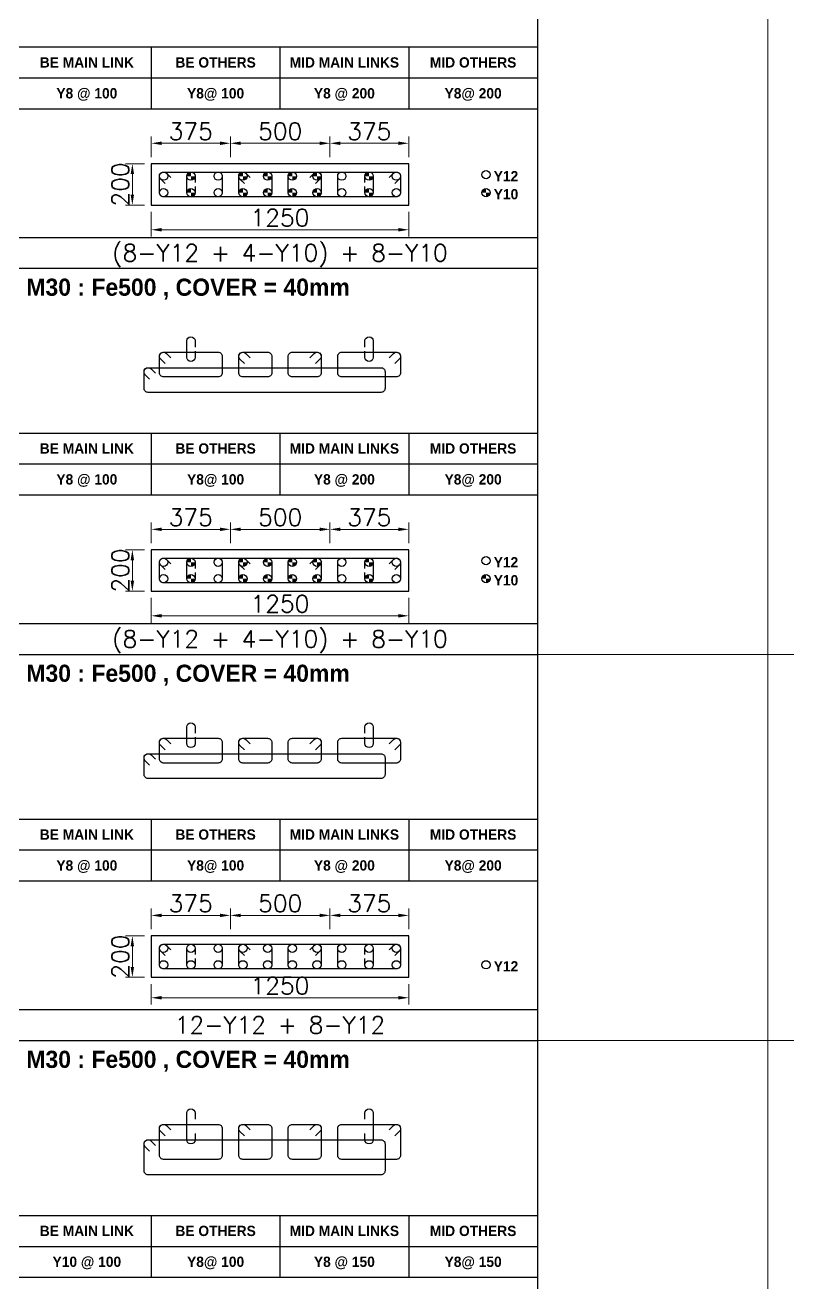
# Model space of a CAD drawing. Header units: millimetres. Extents: x -28707963 to -28231469, y 696001 to 896471.
# Drawn here: x -28252997 to -28241891, y 798014 to 816339 of the extents above; entities that cross this region are included whole.
import ezdxf
from ezdxf.enums import TextEntityAlignment as Align

# ---------------------------------------------------------------- set-up
doc = ezdxf.new("R2010")
doc.units = ezdxf.units.MM
doc.header["$MEASUREMENT"] = 0
doc.header["$PDMODE"] = 34
doc.header["$PDSIZE"] = -8
doc.layers.get('0').update_dxf_attribs({"lineweight": 5})
for name, color, linetype in [('09 COL TEXT-SCH', 2, 'Continuous'), ('14 REINF', 6, 'Continuous'), ('22 TABLE FRAME', 5, 'Continuous'), ('23 STIRRUPS', 5, 'Continuous'), ('TEXT', 4, 'Continuous')]:
    doc.layers.add(name, color=color, linetype=linetype)
doc.layers.add('19 COLUMN', color=1, linetype='Continuous', lineweight=25)
doc.styles.add('adani bold', font='')
doc.styles.add('ROMANS', font='simplex.shx')
doc.styles.get('adani bold').set_extended_font_data('Adani Bold', bold=True)
doc.dimstyles.new('D 50', dxfattribs={"dimscale": 100, "dimtxt": 3, "dimasz": 1.5, "dimexe": 1, "dimexo": 1, "dimgap": 0.5, "dimtad": 1, "dimdec": 0, "dimdsep": 46, "dimtxsty": 'ROMANS', "dimcen": 2.5, "dimclrd": 5, "dimclre": 5, "dimclrt": 4, "dimadec": 0, "dimazin": 0, "dimtfac": 1, "dimtdec": 0, "dimtmove": 0, "dimatfit": 3, "dimfxl": 1, "dimlwd": 0, "dimlwe": 0, "dimarcsym": 0})

# ---------------------------------------------------------------- blocks, each defined once
blk = doc.blocks.new('*D519')
at = {"color": 5, "lineweight": 0, "transparency": 16777216}
for p, q in [((-28251161, 802368), (-28251161, 802068)), ((-28247411, 802368), (-28247411, 802068)), ((-28251011, 802168), (-28247561, 802168))]:
    blk.add_line(p, q, dxfattribs=at)
at = {"color": 5, "transparency": 16777216}
for points in [[(-28251011, 802193), (-28251011, 802143), (-28251161, 802168)], [(-28247561, 802143), (-28247561, 802193), (-28247411, 802168)]]:
    blk.add_solid(points, dxfattribs=at)
at = {"layer": 'Defpoints', "color": 0, "transparency": 16777216}
for p in [(-28251161, 802468), (-28247411, 802468), (-28247411, 802168)]:
    blk.add_point(p, dxfattribs=at)
at = {"color": 4, "transparency": 16777216, "insert": (-28249286, 802343), "char_height": 250, "attachment_point": 5, "style": 'ROMANS'}
blk.add_mtext('1250', dxfattribs=at)
blk = doc.blocks.new('*D520')
at = {"color": 5, "lineweight": 0, "transparency": 16777216}
for p, q in [((-28251161, 807993), (-28251161, 807633)), ((-28247411, 807993), (-28247411, 807633)), ((-28251011, 807733), (-28247561, 807733))]:
    blk.add_line(p, q, dxfattribs=at)
at = {"color": 5, "transparency": 16777216}
for points in [[(-28251011, 807758), (-28251011, 807708), (-28251161, 807733)], [(-28247561, 807708), (-28247561, 807758), (-28247411, 807733)]]:
    blk.add_solid(points, dxfattribs=at)
at = {"layer": 'Defpoints', "color": 0, "transparency": 16777216}
for p in [(-28251161, 808093), (-28247411, 808093), (-28247411, 807733)]:
    blk.add_point(p, dxfattribs=at)
at = {"color": 4, "transparency": 16777216, "insert": (-28249286, 807908), "char_height": 250, "attachment_point": 5, "style": 'ROMANS'}
blk.add_mtext('1250', dxfattribs=at)
blk = doc.blocks.new('*D521')
at = {"color": 5, "lineweight": 0, "transparency": 16777216}
for p, q in [((-28251161, 813618), (-28251161, 813258)), ((-28247411, 813618), (-28247411, 813258)), ((-28251011, 813358), (-28247561, 813358))]:
    blk.add_line(p, q, dxfattribs=at)
at = {"color": 5, "transparency": 16777216}
for points in [[(-28251011, 813383), (-28251011, 813333), (-28251161, 813358)], [(-28247561, 813333), (-28247561, 813383), (-28247411, 813358)]]:
    blk.add_solid(points, dxfattribs=at)
at = {"layer": 'Defpoints', "color": 0, "transparency": 16777216}
for p in [(-28251161, 813718), (-28247411, 813718), (-28247411, 813358)]:
    blk.add_point(p, dxfattribs=at)
at = {"color": 4, "transparency": 16777216, "insert": (-28249286, 813533), "char_height": 250, "attachment_point": 5, "style": 'ROMANS'}
blk.add_mtext('1250', dxfattribs=at)
blk = doc.blocks.new('*D190')
at = {"color": 5, "lineweight": 0, "transparency": 16777216}
for p, q in [((-28251261, 803068), (-28251536, 803068)), ((-28251436, 802618), (-28251436, 802918)), ((-28251261, 802468), (-28251536, 802468))]:
    blk.add_line(p, q, dxfattribs=at)
at = {"color": 5, "transparency": 16777216}
for points in [[(-28251411, 802918), (-28251461, 802918), (-28251436, 803068)], [(-28251461, 802618), (-28251411, 802618), (-28251436, 802468)]]:
    blk.add_solid(points, dxfattribs=at)
at = {"layer": 'Defpoints', "color": 0, "transparency": 16777216}
for p in [(-28251436, 803068), (-28251161, 803068), (-28251161, 802468)]:
    blk.add_point(p, dxfattribs=at)
at = {"color": 4, "transparency": 16777216, "insert": (-28251611, 802768), "char_height": 250, "attachment_point": 5, "rotation": 90, "style": 'ROMANS'}
blk.add_mtext('200', dxfattribs=at)
blk = doc.blocks.new('*D191')
at = {"color": 5, "lineweight": 0, "transparency": 16777216}
for p, q in [((-28251161, 803168), (-28251161, 803468)), ((-28251011, 803368), (-28250158, 803368)), ((-28250008, 803168), (-28250008, 803468))]:
    blk.add_line(p, q, dxfattribs=at)
at = {"color": 5, "transparency": 16777216}
for points in [[(-28251011, 803393), (-28251011, 803343), (-28251161, 803368)], [(-28250158, 803343), (-28250158, 803393), (-28250008, 803368)]]:
    blk.add_solid(points, dxfattribs=at)
at = {"layer": 'Defpoints', "color": 0, "transparency": 16777216}
for p in [(-28250008, 803368), (-28251161, 803068), (-28250008, 803068)]:
    blk.add_point(p, dxfattribs=at)
at = {"color": 4, "transparency": 16777216, "insert": (-28250585, 803543), "char_height": 250, "attachment_point": 5, "style": 'ROMANS'}
blk.add_mtext('375', dxfattribs=at)
blk = doc.blocks.new('*D192')
at = {"color": 5, "lineweight": 0, "transparency": 16777216}
for p, q in [((-28250008, 803168), (-28250008, 803468)), ((-28249858, 803368), (-28248708, 803368)), ((-28248558, 803168), (-28248558, 803468))]:
    blk.add_line(p, q, dxfattribs=at)
at = {"color": 5, "transparency": 16777216}
for points in [[(-28249858, 803393), (-28249858, 803343), (-28250008, 803368)], [(-28248708, 803343), (-28248708, 803393), (-28248558, 803368)]]:
    blk.add_solid(points, dxfattribs=at)
at = {"layer": 'Defpoints', "color": 0, "transparency": 16777216}
for p in [(-28248558, 803368), (-28250008, 803068), (-28248558, 803068)]:
    blk.add_point(p, dxfattribs=at)
at = {"color": 4, "transparency": 16777216, "insert": (-28249283, 803543), "char_height": 250, "attachment_point": 5, "style": 'ROMANS'}
blk.add_mtext('500', dxfattribs=at)
blk = doc.blocks.new('*D193')
at = {"color": 5, "lineweight": 0, "transparency": 16777216}
for p, q in [((-28248558, 803168), (-28248558, 803468)), ((-28248408, 803368), (-28247561, 803368)), ((-28247411, 803168), (-28247411, 803468))]:
    blk.add_line(p, q, dxfattribs=at)
at = {"color": 5, "transparency": 16777216}
for points in [[(-28248408, 803393), (-28248408, 803343), (-28248558, 803368)], [(-28247561, 803343), (-28247561, 803393), (-28247411, 803368)]]:
    blk.add_solid(points, dxfattribs=at)
at = {"layer": 'Defpoints', "color": 0, "transparency": 16777216}
for p in [(-28247411, 803368), (-28248558, 803068), (-28247411, 803068)]:
    blk.add_point(p, dxfattribs=at)
at = {"color": 4, "transparency": 16777216, "insert": (-28247985, 803543), "char_height": 250, "attachment_point": 5, "style": 'ROMANS'}
blk.add_mtext('375', dxfattribs=at)
blk = doc.blocks.new('*D194')
at = {"color": 5, "lineweight": 0, "transparency": 16777216}
for p, q in [((-28251261, 808693), (-28251536, 808693)), ((-28251436, 808243), (-28251436, 808543)), ((-28251261, 808093), (-28251536, 808093))]:
    blk.add_line(p, q, dxfattribs=at)
at = {"color": 5, "transparency": 16777216}
for points in [[(-28251411, 808543), (-28251461, 808543), (-28251436, 808693)], [(-28251461, 808243), (-28251411, 808243), (-28251436, 808093)]]:
    blk.add_solid(points, dxfattribs=at)
at = {"layer": 'Defpoints', "color": 0, "transparency": 16777216}
for p in [(-28251436, 808693), (-28251161, 808693), (-28251161, 808093)]:
    blk.add_point(p, dxfattribs=at)
at = {"color": 4, "transparency": 16777216, "insert": (-28251611, 808393), "char_height": 250, "attachment_point": 5, "rotation": 90, "style": 'ROMANS'}
blk.add_mtext('200', dxfattribs=at)
blk = doc.blocks.new('*D195')
at = {"color": 5, "lineweight": 0, "transparency": 16777216}
for p, q in [((-28251161, 808793), (-28251161, 809093)), ((-28250008, 808793), (-28250008, 809093)), ((-28251011, 808993), (-28250158, 808993))]:
    blk.add_line(p, q, dxfattribs=at)
at = {"color": 5, "transparency": 16777216}
for points in [[(-28251011, 809018), (-28251011, 808968), (-28251161, 808993)], [(-28250158, 808968), (-28250158, 809018), (-28250008, 808993)]]:
    blk.add_solid(points, dxfattribs=at)
at = {"layer": 'Defpoints', "color": 0, "transparency": 16777216}
for p in [(-28250008, 808993), (-28251161, 808693), (-28250008, 808693)]:
    blk.add_point(p, dxfattribs=at)
at = {"color": 4, "transparency": 16777216, "insert": (-28250585, 809168), "char_height": 250, "attachment_point": 5, "style": 'ROMANS'}
blk.add_mtext('375', dxfattribs=at)
blk = doc.blocks.new('*D196')
at = {"color": 5, "lineweight": 0, "transparency": 16777216}
for p, q in [((-28250008, 808793), (-28250008, 809093)), ((-28248558, 808793), (-28248558, 809093)), ((-28249858, 808993), (-28248708, 808993))]:
    blk.add_line(p, q, dxfattribs=at)
at = {"color": 5, "transparency": 16777216}
for points in [[(-28249858, 809018), (-28249858, 808968), (-28250008, 808993)], [(-28248708, 808968), (-28248708, 809018), (-28248558, 808993)]]:
    blk.add_solid(points, dxfattribs=at)
at = {"layer": 'Defpoints', "color": 0, "transparency": 16777216}
for p in [(-28248558, 808993), (-28250008, 808693), (-28248558, 808693)]:
    blk.add_point(p, dxfattribs=at)
at = {"color": 4, "transparency": 16777216, "insert": (-28249283, 809168), "char_height": 250, "attachment_point": 5, "style": 'ROMANS'}
blk.add_mtext('500', dxfattribs=at)
blk = doc.blocks.new('*D197')
at = {"color": 5, "lineweight": 0, "transparency": 16777216}
for p, q in [((-28248558, 808793), (-28248558, 809093)), ((-28247411, 808793), (-28247411, 809093)), ((-28248408, 808993), (-28247561, 808993))]:
    blk.add_line(p, q, dxfattribs=at)
at = {"color": 5, "transparency": 16777216}
for points in [[(-28248408, 809018), (-28248408, 808968), (-28248558, 808993)], [(-28247561, 808968), (-28247561, 809018), (-28247411, 808993)]]:
    blk.add_solid(points, dxfattribs=at)
at = {"layer": 'Defpoints', "color": 0, "transparency": 16777216}
for p in [(-28247411, 808993), (-28248558, 808693), (-28247411, 808693)]:
    blk.add_point(p, dxfattribs=at)
at = {"color": 4, "transparency": 16777216, "insert": (-28247985, 809168), "char_height": 250, "attachment_point": 5, "style": 'ROMANS'}
blk.add_mtext('375', dxfattribs=at)
blk = doc.blocks.new('*D198')
at = {"color": 5, "lineweight": 0, "transparency": 16777216}
for p, q in [((-28251261, 814318), (-28251536, 814318)), ((-28251436, 813868), (-28251436, 814168)), ((-28251261, 813718), (-28251536, 813718))]:
    blk.add_line(p, q, dxfattribs=at)
at = {"color": 5, "transparency": 16777216}
for points in [[(-28251411, 814168), (-28251461, 814168), (-28251436, 814318)], [(-28251461, 813868), (-28251411, 813868), (-28251436, 813718)]]:
    blk.add_solid(points, dxfattribs=at)
at = {"layer": 'Defpoints', "color": 0, "transparency": 16777216}
for p in [(-28251436, 814318), (-28251161, 814318), (-28251161, 813718)]:
    blk.add_point(p, dxfattribs=at)
at = {"color": 4, "transparency": 16777216, "insert": (-28251611, 814018), "char_height": 250, "attachment_point": 5, "rotation": 90, "style": 'ROMANS'}
blk.add_mtext('200', dxfattribs=at)
blk = doc.blocks.new('*D199')
at = {"color": 5, "lineweight": 0, "transparency": 16777216}
for p, q in [((-28251161, 814418), (-28251161, 814718)), ((-28251011, 814618), (-28250158, 814618)), ((-28250008, 814418), (-28250008, 814718))]:
    blk.add_line(p, q, dxfattribs=at)
at = {"color": 5, "transparency": 16777216}
for points in [[(-28251011, 814643), (-28251011, 814593), (-28251161, 814618)], [(-28250158, 814593), (-28250158, 814643), (-28250008, 814618)]]:
    blk.add_solid(points, dxfattribs=at)
at = {"layer": 'Defpoints', "color": 0, "transparency": 16777216}
for p in [(-28250008, 814618), (-28251161, 814318), (-28250008, 814318)]:
    blk.add_point(p, dxfattribs=at)
at = {"color": 4, "transparency": 16777216, "insert": (-28250585, 814793), "char_height": 250, "attachment_point": 5, "style": 'ROMANS'}
blk.add_mtext('375', dxfattribs=at)
blk = doc.blocks.new('*D200')
at = {"color": 5, "lineweight": 0, "transparency": 16777216}
for p, q in [((-28250008, 814418), (-28250008, 814718)), ((-28249858, 814618), (-28248708, 814618)), ((-28248558, 814418), (-28248558, 814718))]:
    blk.add_line(p, q, dxfattribs=at)
at = {"color": 5, "transparency": 16777216}
for points in [[(-28249858, 814643), (-28249858, 814593), (-28250008, 814618)], [(-28248708, 814593), (-28248708, 814643), (-28248558, 814618)]]:
    blk.add_solid(points, dxfattribs=at)
at = {"layer": 'Defpoints', "color": 0, "transparency": 16777216}
for p in [(-28248558, 814618), (-28250008, 814318), (-28248558, 814318)]:
    blk.add_point(p, dxfattribs=at)
at = {"color": 4, "transparency": 16777216, "insert": (-28249283, 814793), "char_height": 250, "attachment_point": 5, "style": 'ROMANS'}
blk.add_mtext('500', dxfattribs=at)
blk = doc.blocks.new('*D201')
at = {"color": 5, "lineweight": 0, "transparency": 16777216}
for p, q in [((-28248558, 814418), (-28248558, 814718)), ((-28248408, 814618), (-28247561, 814618)), ((-28247411, 814418), (-28247411, 814718))]:
    blk.add_line(p, q, dxfattribs=at)
at = {"color": 5, "transparency": 16777216}
for points in [[(-28248408, 814643), (-28248408, 814593), (-28248558, 814618)], [(-28247561, 814593), (-28247561, 814643), (-28247411, 814618)]]:
    blk.add_solid(points, dxfattribs=at)
at = {"layer": 'Defpoints', "color": 0, "transparency": 16777216}
for p in [(-28247411, 814618), (-28248558, 814318), (-28247411, 814318)]:
    blk.add_point(p, dxfattribs=at)
at = {"color": 4, "transparency": 16777216, "insert": (-28247985, 814793), "char_height": 250, "attachment_point": 5, "style": 'ROMANS'}
blk.add_mtext('375', dxfattribs=at)

msp = doc.modelspace()

# ---------------------------------------------------------------- hatches: boundary and pattern name
at = {"layer": '14 REINF'}
h = msp.add_hatch(color=6, dxfattribs=at)
edge = h.paths.add_edge_path(flags=0)
edge.add_line((-28250643.6, 814138.4), (-28250583.6, 814138.4))
edge.add_line((-28250583.6, 814138.4), (-28250583.6, 814198.4))
edge.add_arc((-28250583.6, 814138.4), 60, 90, 180)
edge = h.paths.add_edge_path(flags=0)
edge.add_line((-28250523.6, 814138.4), (-28250583.6, 814138.4))
edge.add_line((-28250583.6, 814138.4), (-28250583.6, 814078.4))
edge.add_arc((-28250583.6, 814138.4), 60, 270, 360)
h = msp.add_hatch(color=6, dxfattribs=at)
edge = h.paths.add_edge_path(flags=0)
edge.add_line((-28249886.1, 814138.4), (-28249826.1, 814138.4))
edge.add_line((-28249826.1, 814138.4), (-28249826.1, 814198.4))
edge.add_arc((-28249826.1, 814138.4), 60, 90, 180)
edge = h.paths.add_edge_path(flags=0)
edge.add_line((-28249766.1, 814138.4), (-28249826.1, 814138.4))
edge.add_line((-28249826.1, 814138.4), (-28249826.1, 814078.4))
edge.add_arc((-28249826.1, 814138.4), 60, 270, 360)
h = msp.add_hatch(color=6, dxfattribs=at)
edge = h.paths.add_edge_path(flags=0)
edge.add_line((-28249526.1, 814138.4), (-28249466.1, 814138.4))
edge.add_line((-28249466.1, 814138.4), (-28249466.1, 814198.4))
edge.add_arc((-28249466.1, 814138.4), 60, 90, 180)
edge = h.paths.add_edge_path(flags=0)
edge.add_line((-28249406.1, 814138.4), (-28249466.1, 814138.4))
edge.add_line((-28249466.1, 814138.4), (-28249466.1, 814078.4))
edge.add_arc((-28249466.1, 814138.4), 60, 270, 360)
h = msp.add_hatch(color=6, dxfattribs=at)
edge = h.paths.add_edge_path(flags=0)
edge.add_line((-28249166.1, 814138.4), (-28249106.1, 814138.4))
edge.add_line((-28249106.1, 814138.4), (-28249106.1, 814198.4))
edge.add_arc((-28249106.1, 814138.4), 60, 90, 180)
edge = h.paths.add_edge_path(flags=0)
edge.add_line((-28249046.1, 814138.4), (-28249106.1, 814138.4))
edge.add_line((-28249106.1, 814138.4), (-28249106.1, 814078.4))
edge.add_arc((-28249106.1, 814138.4), 60, 270, 360)
h = msp.add_hatch(color=6, dxfattribs=at)
edge = h.paths.add_edge_path(flags=0)
edge.add_line((-28248806.1, 814138.4), (-28248746.1, 814138.4))
edge.add_line((-28248746.1, 814138.4), (-28248746.1, 814198.4))
edge.add_arc((-28248746.1, 814138.4), 60, 90, 180)
edge = h.paths.add_edge_path(flags=0)
edge.add_line((-28248686.1, 814138.4), (-28248746.1, 814138.4))
edge.add_line((-28248746.1, 814138.4), (-28248746.1, 814078.4))
edge.add_arc((-28248746.1, 814138.4), 60, 270, 360)
h = msp.add_hatch(color=6, dxfattribs=at)
edge = h.paths.add_edge_path(flags=0)
edge.add_line((-28248048.6, 814138.4), (-28247988.6, 814138.4))
edge.add_line((-28247988.6, 814138.4), (-28247988.6, 814198.4))
edge.add_arc((-28247988.6, 814138.4), 60, 90, 180)
edge = h.paths.add_edge_path(flags=0)
edge.add_line((-28247928.6, 814138.4), (-28247988.6, 814138.4))
edge.add_line((-28247988.6, 814138.4), (-28247988.6, 814078.4))
edge.add_arc((-28247988.6, 814138.4), 60, 270, 360)
h = msp.add_hatch(color=6, dxfattribs=at)
edge = h.paths.add_edge_path(flags=0)
edge.add_line((-28250643.6, 813898.4), (-28250583.6, 813898.4))
edge.add_line((-28250583.6, 813898.4), (-28250583.6, 813958.4))
edge.add_arc((-28250583.6, 813898.4), 60, 90, 180)
edge = h.paths.add_edge_path(flags=0)
edge.add_line((-28250523.6, 813898.4), (-28250583.6, 813898.4))
edge.add_line((-28250583.6, 813898.4), (-28250583.6, 813838.4))
edge.add_arc((-28250583.6, 813898.4), 60, 270, 360)
h = msp.add_hatch(color=6, dxfattribs=at)
edge = h.paths.add_edge_path(flags=0)
edge.add_line((-28249886.1, 813898.4), (-28249826.1, 813898.4))
edge.add_line((-28249826.1, 813898.4), (-28249826.1, 813958.4))
edge.add_arc((-28249826.1, 813898.4), 60, 90, 180)
edge = h.paths.add_edge_path(flags=0)
edge.add_line((-28249766.1, 813898.4), (-28249826.1, 813898.4))
edge.add_line((-28249826.1, 813898.4), (-28249826.1, 813838.4))
edge.add_arc((-28249826.1, 813898.4), 60, 270, 360)
h = msp.add_hatch(color=6, dxfattribs=at)
edge = h.paths.add_edge_path(flags=0)
edge.add_line((-28249526.1, 813898.4), (-28249466.1, 813898.4))
edge.add_line((-28249466.1, 813898.4), (-28249466.1, 813958.4))
edge.add_arc((-28249466.1, 813898.4), 60, 90, 180)
edge = h.paths.add_edge_path(flags=0)
edge.add_line((-28249406.1, 813898.4), (-28249466.1, 813898.4))
edge.add_line((-28249466.1, 813898.4), (-28249466.1, 813838.4))
edge.add_arc((-28249466.1, 813898.4), 60, 270, 360)
h = msp.add_hatch(color=6, dxfattribs=at)
edge = h.paths.add_edge_path(flags=0)
edge.add_line((-28249166.1, 813898.4), (-28249106.1, 813898.4))
edge.add_line((-28249106.1, 813898.4), (-28249106.1, 813958.4))
edge.add_arc((-28249106.1, 813898.4), 60, 90, 180)
edge = h.paths.add_edge_path(flags=0)
edge.add_line((-28249046.1, 813898.4), (-28249106.1, 813898.4))
edge.add_line((-28249106.1, 813898.4), (-28249106.1, 813838.4))
edge.add_arc((-28249106.1, 813898.4), 60, 270, 360)
h = msp.add_hatch(color=6, dxfattribs=at)
edge = h.paths.add_edge_path(flags=0)
edge.add_line((-28248806.1, 813898.4), (-28248746.1, 813898.4))
edge.add_line((-28248746.1, 813898.4), (-28248746.1, 813958.4))
edge.add_arc((-28248746.1, 813898.4), 60, 90, 180)
edge = h.paths.add_edge_path(flags=0)
edge.add_line((-28248686.1, 813898.4), (-28248746.1, 813898.4))
edge.add_line((-28248746.1, 813898.4), (-28248746.1, 813838.4))
edge.add_arc((-28248746.1, 813898.4), 60, 270, 360)
h = msp.add_hatch(color=6, dxfattribs=at)
edge = h.paths.add_edge_path(flags=0)
edge.add_line((-28248048.6, 813898.4), (-28247988.6, 813898.4))
edge.add_line((-28247988.6, 813898.4), (-28247988.6, 813958.4))
edge.add_arc((-28247988.6, 813898.4), 60, 90, 180)
edge = h.paths.add_edge_path(flags=0)
edge.add_line((-28247928.6, 813898.4), (-28247988.6, 813898.4))
edge.add_line((-28247988.6, 813898.4), (-28247988.6, 813838.4))
edge.add_arc((-28247988.6, 813898.4), 60, 270, 360)
h = msp.add_hatch(color=6, dxfattribs=at)
edge = h.paths.add_edge_path(flags=0)
edge.add_line((-28246346.1, 813898.4), (-28246286.1, 813898.4))
edge.add_line((-28246286.1, 813898.4), (-28246286.1, 813958.4))
edge.add_arc((-28246286.1, 813898.4), 60, 90, 180)
edge = h.paths.add_edge_path(flags=0)
edge.add_line((-28246226.1, 813898.4), (-28246286.1, 813898.4))
edge.add_line((-28246286.1, 813898.4), (-28246286.1, 813838.4))
edge.add_arc((-28246286.1, 813898.4), 60, 270, 360)
h = msp.add_hatch(color=6, dxfattribs=at)
edge = h.paths.add_edge_path(flags=0)
edge.add_line((-28250643.6, 808513.4), (-28250583.6, 808513.4))
edge.add_line((-28250583.6, 808513.4), (-28250583.6, 808573.4))
edge.add_arc((-28250583.6, 808513.4), 60, 90, 180)
edge = h.paths.add_edge_path(flags=0)
edge.add_line((-28250523.6, 808513.4), (-28250583.6, 808513.4))
edge.add_line((-28250583.6, 808513.4), (-28250583.6, 808453.4))
edge.add_arc((-28250583.6, 808513.4), 60, 270, 360)
h = msp.add_hatch(color=6, dxfattribs=at)
edge = h.paths.add_edge_path(flags=0)
edge.add_line((-28249886.1, 808513.4), (-28249826.1, 808513.4))
edge.add_line((-28249826.1, 808513.4), (-28249826.1, 808573.4))
edge.add_arc((-28249826.1, 808513.4), 60, 90, 180)
edge = h.paths.add_edge_path(flags=0)
edge.add_line((-28249766.1, 808513.4), (-28249826.1, 808513.4))
edge.add_line((-28249826.1, 808513.4), (-28249826.1, 808453.4))
edge.add_arc((-28249826.1, 808513.4), 60, 270, 360)
h = msp.add_hatch(color=6, dxfattribs=at)
edge = h.paths.add_edge_path(flags=0)
edge.add_line((-28249526.1, 808513.4), (-28249466.1, 808513.4))
edge.add_line((-28249466.1, 808513.4), (-28249466.1, 808573.4))
edge.add_arc((-28249466.1, 808513.4), 60, 90, 180)
edge = h.paths.add_edge_path(flags=0)
edge.add_line((-28249406.1, 808513.4), (-28249466.1, 808513.4))
edge.add_line((-28249466.1, 808513.4), (-28249466.1, 808453.4))
edge.add_arc((-28249466.1, 808513.4), 60, 270, 360)
h = msp.add_hatch(color=6, dxfattribs=at)
edge = h.paths.add_edge_path(flags=0)
edge.add_line((-28249166.1, 808513.4), (-28249106.1, 808513.4))
edge.add_line((-28249106.1, 808513.4), (-28249106.1, 808573.4))
edge.add_arc((-28249106.1, 808513.4), 60, 90, 180)
edge = h.paths.add_edge_path(flags=0)
edge.add_line((-28249046.1, 808513.4), (-28249106.1, 808513.4))
edge.add_line((-28249106.1, 808513.4), (-28249106.1, 808453.4))
edge.add_arc((-28249106.1, 808513.4), 60, 270, 360)
h = msp.add_hatch(color=6, dxfattribs=at)
edge = h.paths.add_edge_path(flags=0)
edge.add_line((-28248806.1, 808513.4), (-28248746.1, 808513.4))
edge.add_line((-28248746.1, 808513.4), (-28248746.1, 808573.4))
edge.add_arc((-28248746.1, 808513.4), 60, 90, 180)
edge = h.paths.add_edge_path(flags=0)
edge.add_line((-28248686.1, 808513.4), (-28248746.1, 808513.4))
edge.add_line((-28248746.1, 808513.4), (-28248746.1, 808453.4))
edge.add_arc((-28248746.1, 808513.4), 60, 270, 360)
h = msp.add_hatch(color=6, dxfattribs=at)
edge = h.paths.add_edge_path(flags=0)
edge.add_line((-28248048.6, 808513.4), (-28247988.6, 808513.4))
edge.add_line((-28247988.6, 808513.4), (-28247988.6, 808573.4))
edge.add_arc((-28247988.6, 808513.4), 60, 90, 180)
edge = h.paths.add_edge_path(flags=0)
edge.add_line((-28247928.6, 808513.4), (-28247988.6, 808513.4))
edge.add_line((-28247988.6, 808513.4), (-28247988.6, 808453.4))
edge.add_arc((-28247988.6, 808513.4), 60, 270, 360)
h = msp.add_hatch(color=6, dxfattribs=at)
edge = h.paths.add_edge_path(flags=0)
edge.add_line((-28250643.6, 808273.4), (-28250583.6, 808273.4))
edge.add_line((-28250583.6, 808273.4), (-28250583.6, 808333.4))
edge.add_arc((-28250583.6, 808273.4), 60, 90, 180)
edge = h.paths.add_edge_path(flags=0)
edge.add_line((-28250523.6, 808273.4), (-28250583.6, 808273.4))
edge.add_line((-28250583.6, 808273.4), (-28250583.6, 808213.4))
edge.add_arc((-28250583.6, 808273.4), 60, 270, 360)
h = msp.add_hatch(color=6, dxfattribs=at)
edge = h.paths.add_edge_path(flags=0)
edge.add_line((-28249886.1, 808273.4), (-28249826.1, 808273.4))
edge.add_line((-28249826.1, 808273.4), (-28249826.1, 808333.4))
edge.add_arc((-28249826.1, 808273.4), 60, 90, 180)
edge = h.paths.add_edge_path(flags=0)
edge.add_line((-28249766.1, 808273.4), (-28249826.1, 808273.4))
edge.add_line((-28249826.1, 808273.4), (-28249826.1, 808213.4))
edge.add_arc((-28249826.1, 808273.4), 60, 270, 360)
h = msp.add_hatch(color=6, dxfattribs=at)
edge = h.paths.add_edge_path(flags=0)
edge.add_line((-28249526.1, 808273.4), (-28249466.1, 808273.4))
edge.add_line((-28249466.1, 808273.4), (-28249466.1, 808333.4))
edge.add_arc((-28249466.1, 808273.4), 60, 90, 180)
edge = h.paths.add_edge_path(flags=0)
edge.add_line((-28249406.1, 808273.4), (-28249466.1, 808273.4))
edge.add_line((-28249466.1, 808273.4), (-28249466.1, 808213.4))
edge.add_arc((-28249466.1, 808273.4), 60, 270, 360)
h = msp.add_hatch(color=6, dxfattribs=at)
edge = h.paths.add_edge_path(flags=0)
edge.add_line((-28249166.1, 808273.4), (-28249106.1, 808273.4))
edge.add_line((-28249106.1, 808273.4), (-28249106.1, 808333.4))
edge.add_arc((-28249106.1, 808273.4), 60, 90, 180)
edge = h.paths.add_edge_path(flags=0)
edge.add_line((-28249046.1, 808273.4), (-28249106.1, 808273.4))
edge.add_line((-28249106.1, 808273.4), (-28249106.1, 808213.4))
edge.add_arc((-28249106.1, 808273.4), 60, 270, 360)
h = msp.add_hatch(color=6, dxfattribs=at)
edge = h.paths.add_edge_path(flags=0)
edge.add_line((-28248806.1, 808273.4), (-28248746.1, 808273.4))
edge.add_line((-28248746.1, 808273.4), (-28248746.1, 808333.4))
edge.add_arc((-28248746.1, 808273.4), 60, 90, 180)
edge = h.paths.add_edge_path(flags=0)
edge.add_line((-28248686.1, 808273.4), (-28248746.1, 808273.4))
edge.add_line((-28248746.1, 808273.4), (-28248746.1, 808213.4))
edge.add_arc((-28248746.1, 808273.4), 60, 270, 360)
h = msp.add_hatch(color=6, dxfattribs=at)
edge = h.paths.add_edge_path(flags=0)
edge.add_line((-28248048.6, 808273.4), (-28247988.6, 808273.4))
edge.add_line((-28247988.6, 808273.4), (-28247988.6, 808333.4))
edge.add_arc((-28247988.6, 808273.4), 60, 90, 180)
edge = h.paths.add_edge_path(flags=0)
edge.add_line((-28247928.6, 808273.4), (-28247988.6, 808273.4))
edge.add_line((-28247988.6, 808273.4), (-28247988.6, 808213.4))
edge.add_arc((-28247988.6, 808273.4), 60, 270, 360)
h = msp.add_hatch(color=6, dxfattribs=at)
edge = h.paths.add_edge_path(flags=0)
edge.add_line((-28246346.1, 808273.4), (-28246286.1, 808273.4))
edge.add_line((-28246286.1, 808273.4), (-28246286.1, 808333.4))
edge.add_arc((-28246286.1, 808273.4), 60, 90, 180)
edge = h.paths.add_edge_path(flags=0)
edge.add_line((-28246226.1, 808273.4), (-28246286.1, 808273.4))
edge.add_line((-28246286.1, 808273.4), (-28246286.1, 808213.4))
edge.add_arc((-28246286.1, 808273.4), 60, 270, 360)

# ---------------------------------------------------------------- linework, layer by layer
msp.add_lwpolyline([(-28341538.8, 788796.2), (-28242181.2, 788796.2), (-28242181.2, 874671.2), (-28341538.8, 874671.2)], close=True)
at = {"color": 1}
msp.add_lwpolyline([(-28337528.1, 807171.2), (-28231469, 807171.2), (-28231469, 801546.2), (-28337528.1, 801546.2)], close=True, dxfattribs=at)
at = {"layer": '14 REINF', "color": 6}
for centre in [(-28250981.1, 814138.4), (-28250583.6, 814138.4), (-28250186.1, 814138.4), (-28249826.1, 814138.4), (-28249466.1, 814138.4), (-28249106.1, 814138.4), (-28248746.1, 814138.4), (-28248386.1, 814138.4), (-28247988.6, 814138.4), (-28247591.1, 814138.4), (-28246286.1, 814160.9), (-28250981.1, 813898.4), (-28250583.6, 813898.4), (-28250186.1, 813898.4), (-28249826.1, 813898.4), (-28249466.1, 813898.4), (-28249106.1, 813898.4), (-28248746.1, 813898.4), (-28248386.1, 813898.4), (-28247988.6, 813898.4), (-28247591.1, 813898.4), (-28246286.1, 813898.4), (-28250981.1, 808513.4), (-28250583.6, 808513.4), (-28250186.1, 808513.4), (-28249826.1, 808513.4), (-28249466.1, 808513.4), (-28249106.1, 808513.4), (-28248746.1, 808513.4), (-28248386.1, 808513.4), (-28247988.6, 808513.4), (-28247591.1, 808513.4), (-28246286.1, 808535.9), (-28250981.1, 808273.4), (-28250583.6, 808273.4), (-28250186.1, 808273.4), (-28249826.1, 808273.4), (-28249466.1, 808273.4), (-28249106.1, 808273.4), (-28248746.1, 808273.4), (-28248386.1, 808273.4), (-28247988.6, 808273.4), (-28247591.1, 808273.4), (-28246286.1, 808273.4), (-28250981.1, 802888.4), (-28250583.6, 802888.4), (-28250186.1, 802888.4), (-28249826.1, 802888.4), (-28249466.1, 802888.4), (-28249106.1, 802888.4), (-28248746.1, 802888.4), (-28248386.1, 802888.4), (-28247988.6, 802888.4), (-28247591.1, 802888.4), (-28250981.1, 802648.4), (-28250583.6, 802648.4), (-28250186.1, 802648.4), (-28249826.1, 802648.4), (-28249466.1, 802648.4), (-28249106.1, 802648.4), (-28248746.1, 802648.4), (-28248386.1, 802648.4), (-28247988.6, 802648.4), (-28247591.1, 802648.4), (-28246286.1, 802648.4)]:
    msp.add_circle(centre, 60, dxfattribs=at)
at = {"layer": '19 COLUMN', "color": 4}
for points in [[(-28247411.1, 814318.4), (-28251161.1, 814318.4)], [(-28251161.1, 814318.4), (-28251161.1, 813718.4)], [(-28247411.1, 813718.4), (-28247411.1, 814318.4)], [(-28251161.1, 813718.4), (-28247411.1, 813718.4)], [(-28247411.1, 808693.4), (-28251161.1, 808693.4)], [(-28251161.1, 808693.4), (-28251161.1, 808093.4)], [(-28247411.1, 808093.4), (-28247411.1, 808693.4)], [(-28251161.1, 808093.4), (-28247411.1, 808093.4)], [(-28247411.1, 803068.4), (-28251161.1, 803068.4)], [(-28251161.1, 803068.4), (-28251161.1, 802468.4)], [(-28247411.1, 802468.4), (-28247411.1, 803068.4)], [(-28251161.1, 802468.4), (-28247411.1, 802468.4)]]:
    msp.add_lwpolyline(points, dxfattribs=at)
at = {"layer": '22 TABLE FRAME', "color": 5, "linetype": 'Continuous'}
for p, q in [((-28245536.1, 863421.2), (-28245536.1, 788796.2)), ((-28330286.1, 816021.2), (-28245536.1, 816021.2)), ((-28251161.1, 816021.2), (-28251161.1, 815121.2)), ((-28249286.1, 816021.2), (-28249286.1, 815121.2)), ((-28247411.1, 816021.2), (-28247411.1, 815121.2)), ((-28330286.1, 815571.2), (-28245536.1, 815571.2)), ((-28330286.1, 815121.2), (-28245536.1, 815121.2)), ((-28330286.1, 813246.2), (-28245536.1, 813246.2)), ((-28334786.1, 812796.2), (-28245536.1, 812796.2)), ((-28330286.1, 810396.2), (-28245536.1, 810396.2)), ((-28251161.1, 810396.2), (-28251161.1, 809496.2)), ((-28249286.1, 810396.2), (-28249286.1, 809496.2)), ((-28247411.1, 810396.2), (-28247411.1, 809496.2)), ((-28330286.1, 809946.2), (-28245536.1, 809946.2)), ((-28330286.1, 809496.2), (-28245536.1, 809496.2)), ((-28330286.1, 807621.2), (-28245536.1, 807621.2)), ((-28334786.1, 807171.2), (-28245536.1, 807171.2)), ((-28330286.1, 804771.2), (-28245536.1, 804771.2)), ((-28251161.1, 804771.2), (-28251161.1, 803871.2)), ((-28249286.1, 804771.2), (-28249286.1, 803871.2)), ((-28247411.1, 804771.2), (-28247411.1, 803871.2)), ((-28330286.1, 804321.2), (-28245536.1, 804321.2)), ((-28330286.1, 803871.2), (-28245536.1, 803871.2)), ((-28330286.1, 801996.2), (-28245536.1, 801996.2)), ((-28334786.1, 801546.2), (-28245536.1, 801546.2)), ((-28330286.1, 798996.2), (-28245536.1, 798996.2)), ((-28251161.1, 798996.2), (-28251161.1, 798096.2)), ((-28249286.1, 798996.2), (-28249286.1, 798096.2)), ((-28247411.1, 798996.2), (-28247411.1, 798096.2)), ((-28330286.1, 798546.2), (-28245536.1, 798546.2)), ((-28330286.1, 798096.2), (-28245536.1, 798096.2))]:
    msp.add_line(p, q, dxfattribs=at)
at = {"layer": '23 STIRRUPS', "color": 5}
for points in [[(-28250959.9, 814032.3), (-28251023.5, 814095.9, -0.668178), (-28250981.1, 814198.4), (-28247591.1, 814198.4, -0.4142136), (-28247531.1, 814138.4), (-28247531.1, 813898.4, -0.4142136), (-28247591.1, 813838.4), (-28250981.1, 813838.4, -0.4142136), (-28251041.1, 813898.4), (-28251041.1, 814138.4, -0.6681793), (-28250938.7, 814180.8), (-28250875, 814117.1)], [(-28250959.9, 814032.3), (-28251023.5, 814095.9, -0.668178), (-28250981.1, 814198.4), (-28250186.1, 814198.4, -0.4142136), (-28250126.1, 814138.4), (-28250126.1, 813898.4, -0.4142136), (-28250186.1, 813838.4), (-28250981.1, 813838.4, -0.4142136), (-28251041.1, 813898.4), (-28251041.1, 814138.4, -0.6681793), (-28250938.7, 814180.8), (-28250875, 814117.1)], [(-28250523.6, 813988.4), (-28250523.6, 813898.4, -1), (-28250643.6, 813898.4), (-28250643.6, 814138.4, -1), (-28250523.6, 814138.4), (-28250523.6, 814048.4)], [(-28249804.9, 814032.3), (-28249868.5, 814095.9, -0.668178), (-28249826.1, 814198.4), (-28249466.1, 814198.4, -0.4142136), (-28249406.1, 814138.4), (-28249406.1, 813898.4, -0.4142136), (-28249466.1, 813838.4), (-28249826.1, 813838.4, -0.4142136), (-28249886.1, 813898.4), (-28249886.1, 814138.4, -0.6681793), (-28249783.7, 814180.8), (-28249720, 814117.1)], [(-28248852.2, 814117.1), (-28248788.5, 814180.8, -0.6681793), (-28248686.1, 814138.4), (-28248686.1, 813898.4, -0.4142136), (-28248746.1, 813838.4), (-28249106.1, 813838.4, -0.4142136), (-28249166.1, 813898.4), (-28249166.1, 814138.4, -0.4142136), (-28249106.1, 814198.4), (-28248746.1, 814198.4, -0.668178), (-28248703.7, 814095.9), (-28248767.3, 814032.3)], [(-28247697.2, 814117.1), (-28247633.5, 814180.8, -0.6681793), (-28247531.1, 814138.4), (-28247531.1, 813898.4, -0.4142136), (-28247591.1, 813838.4), (-28248386.1, 813838.4, -0.4142136), (-28248446.1, 813898.4), (-28248446.1, 814138.4, -0.4142136), (-28248386.1, 814198.4), (-28247591.1, 814198.4, -0.668178), (-28247548.7, 814095.9), (-28247612.3, 814032.3)], [(-28248048.6, 814048.4), (-28248048.6, 814138.4, -1), (-28247928.6, 814138.4), (-28247928.6, 813898.4, -1), (-28248048.6, 813898.4), (-28248048.6, 813988.4)], [(-28250523.6, 811588.4), (-28250523.6, 811498.4, -1), (-28250643.6, 811498.4), (-28250643.6, 811738.4, -1), (-28250523.6, 811738.4), (-28250523.6, 811648.4)], [(-28248048.6, 811648.4), (-28248048.6, 811738.4, -1), (-28247928.6, 811738.4), (-28247928.6, 811498.4, -1), (-28248048.6, 811498.4), (-28248048.6, 811588.4)], [(-28250959.9, 811407.3), (-28251023.5, 811470.9, -0.668178), (-28250981.1, 811573.4), (-28250186.1, 811573.4, -0.4142136), (-28250126.1, 811513.4), (-28250126.1, 811273.4, -0.4142136), (-28250186.1, 811213.4), (-28250981.1, 811213.4, -0.4142136), (-28251041.1, 811273.4), (-28251041.1, 811513.4, -0.6681793), (-28250938.7, 811555.8), (-28250875, 811492.1)], [(-28249804.9, 811407.3), (-28249868.5, 811470.9, -0.668178), (-28249826.1, 811573.4), (-28249466.1, 811573.4, -0.4142136), (-28249406.1, 811513.4), (-28249406.1, 811273.4, -0.4142136), (-28249466.1, 811213.4), (-28249826.1, 811213.4, -0.4142136), (-28249886.1, 811273.4), (-28249886.1, 811513.4, -0.6681793), (-28249783.7, 811555.8), (-28249720, 811492.1)], [(-28248852.2, 811492.1), (-28248788.5, 811555.8, -0.6681793), (-28248686.1, 811513.4), (-28248686.1, 811273.4, -0.4142136), (-28248746.1, 811213.4), (-28249106.1, 811213.4, -0.4142136), (-28249166.1, 811273.4), (-28249166.1, 811513.4, -0.4142136), (-28249106.1, 811573.4), (-28248746.1, 811573.4, -0.668178), (-28248703.7, 811470.9), (-28248767.3, 811407.3)], [(-28247697.2, 811492.1), (-28247633.5, 811555.8, -0.6681793), (-28247531.1, 811513.4), (-28247531.1, 811273.4, -0.4142136), (-28247591.1, 811213.4), (-28248386.1, 811213.4, -0.4142136), (-28248446.1, 811273.4), (-28248446.1, 811513.4, -0.4142136), (-28248386.1, 811573.4), (-28247591.1, 811573.4, -0.668178), (-28247548.7, 811470.9), (-28247612.3, 811407.3)], [(-28251184.9, 811182.3), (-28251248.5, 811245.9, -0.668178), (-28251206.1, 811348.4), (-28247816.1, 811348.4, -0.4142136), (-28247756.1, 811288.4), (-28247756.1, 811048.4, -0.4142136), (-28247816.1, 810988.4), (-28251206.1, 810988.4, -0.4142136), (-28251266.1, 811048.4), (-28251266.1, 811288.4, -0.6681793), (-28251163.7, 811330.8), (-28251100, 811267.1)], [(-28250959.9, 808407.3), (-28251023.5, 808470.9, -0.668178), (-28250981.1, 808573.4), (-28247591.1, 808573.4, -0.4142136), (-28247531.1, 808513.4), (-28247531.1, 808273.4, -0.4142136), (-28247591.1, 808213.4), (-28250981.1, 808213.4, -0.4142136), (-28251041.1, 808273.4), (-28251041.1, 808513.4, -0.6681793), (-28250938.7, 808555.8), (-28250875, 808492.1)], [(-28250959.9, 808407.3), (-28251023.5, 808470.9, -0.668178), (-28250981.1, 808573.4), (-28250186.1, 808573.4, -0.4142136), (-28250126.1, 808513.4), (-28250126.1, 808273.4, -0.4142136), (-28250186.1, 808213.4), (-28250981.1, 808213.4, -0.4142136), (-28251041.1, 808273.4), (-28251041.1, 808513.4, -0.6681793), (-28250938.7, 808555.8), (-28250875, 808492.1)], [(-28250523.6, 808363.4), (-28250523.6, 808273.4, -1), (-28250643.6, 808273.4), (-28250643.6, 808513.4, -1), (-28250523.6, 808513.4), (-28250523.6, 808423.4)], [(-28249804.9, 808407.3), (-28249868.5, 808470.9, -0.668178), (-28249826.1, 808573.4), (-28249466.1, 808573.4, -0.4142136), (-28249406.1, 808513.4), (-28249406.1, 808273.4, -0.4142136), (-28249466.1, 808213.4), (-28249826.1, 808213.4, -0.4142136), (-28249886.1, 808273.4), (-28249886.1, 808513.4, -0.6681793), (-28249783.7, 808555.8), (-28249720, 808492.1)], [(-28248852.2, 808492.1), (-28248788.5, 808555.8, -0.6681793), (-28248686.1, 808513.4), (-28248686.1, 808273.4, -0.4142136), (-28248746.1, 808213.4), (-28249106.1, 808213.4, -0.4142136), (-28249166.1, 808273.4), (-28249166.1, 808513.4, -0.4142136), (-28249106.1, 808573.4), (-28248746.1, 808573.4, -0.668178), (-28248703.7, 808470.9), (-28248767.3, 808407.3)], [(-28247697.2, 808492.1), (-28247633.5, 808555.8, -0.6681793), (-28247531.1, 808513.4), (-28247531.1, 808273.4, -0.4142136), (-28247591.1, 808213.4), (-28248386.1, 808213.4, -0.4142136), (-28248446.1, 808273.4), (-28248446.1, 808513.4, -0.4142136), (-28248386.1, 808573.4), (-28247591.1, 808573.4, -0.668178), (-28247548.7, 808470.9), (-28247612.3, 808407.3)], [(-28248048.6, 808423.4), (-28248048.6, 808513.4, -1), (-28247928.6, 808513.4), (-28247928.6, 808273.4, -1), (-28248048.6, 808273.4), (-28248048.6, 808363.4)], [(-28250523.6, 805963.4), (-28250523.6, 805873.4, -1), (-28250643.6, 805873.4), (-28250643.6, 806113.4, -1), (-28250523.6, 806113.4), (-28250523.6, 806023.4)], [(-28248048.6, 806023.4), (-28248048.6, 806113.4, -1), (-28247928.6, 806113.4), (-28247928.6, 805873.4, -1), (-28248048.6, 805873.4), (-28248048.6, 805963.4)], [(-28250959.9, 805782.3), (-28251023.5, 805845.9, -0.668178), (-28250981.1, 805948.4), (-28250186.1, 805948.4, -0.4142136), (-28250126.1, 805888.4), (-28250126.1, 805648.4, -0.4142136), (-28250186.1, 805588.4), (-28250981.1, 805588.4, -0.4142136), (-28251041.1, 805648.4), (-28251041.1, 805888.4, -0.6681793), (-28250938.7, 805930.8), (-28250875, 805867.1)], [(-28249804.9, 805782.3), (-28249868.5, 805845.9, -0.668178), (-28249826.1, 805948.4), (-28249466.1, 805948.4, -0.4142136), (-28249406.1, 805888.4), (-28249406.1, 805648.4, -0.4142136), (-28249466.1, 805588.4), (-28249826.1, 805588.4, -0.4142136), (-28249886.1, 805648.4), (-28249886.1, 805888.4, -0.6681793), (-28249783.7, 805930.8), (-28249720, 805867.1)], [(-28248852.2, 805867.1), (-28248788.5, 805930.8, -0.6681793), (-28248686.1, 805888.4), (-28248686.1, 805648.4, -0.4142136), (-28248746.1, 805588.4), (-28249106.1, 805588.4, -0.4142136), (-28249166.1, 805648.4), (-28249166.1, 805888.4, -0.4142136), (-28249106.1, 805948.4), (-28248746.1, 805948.4, -0.668178), (-28248703.7, 805845.9), (-28248767.3, 805782.3)], [(-28247697.2, 805867.1), (-28247633.5, 805930.8, -0.6681793), (-28247531.1, 805888.4), (-28247531.1, 805648.4, -0.4142136), (-28247591.1, 805588.4), (-28248386.1, 805588.4, -0.4142136), (-28248446.1, 805648.4), (-28248446.1, 805888.4, -0.4142136), (-28248386.1, 805948.4), (-28247591.1, 805948.4, -0.668178), (-28247548.7, 805845.9), (-28247612.3, 805782.3)], [(-28251184.9, 805557.3), (-28251248.5, 805620.9, -0.668178), (-28251206.1, 805723.4), (-28247816.1, 805723.4, -0.4142136), (-28247756.1, 805663.4), (-28247756.1, 805423.4, -0.4142136), (-28247816.1, 805363.4), (-28251206.1, 805363.4, -0.4142136), (-28251266.1, 805423.4), (-28251266.1, 805663.4, -0.6681793), (-28251163.7, 805705.8), (-28251100, 805642.1)], [(-28250959.9, 802782.3), (-28251023.5, 802845.9, -0.668178), (-28250981.1, 802948.4), (-28247591.1, 802948.4, -0.4142136), (-28247531.1, 802888.4), (-28247531.1, 802648.4, -0.4142136), (-28247591.1, 802588.4), (-28250981.1, 802588.4, -0.4142136), (-28251041.1, 802648.4), (-28251041.1, 802888.4, -0.6681793), (-28250938.7, 802930.8), (-28250875, 802867.1)], [(-28250959.9, 802782.3), (-28251023.5, 802845.9, -0.668178), (-28250981.1, 802948.4), (-28250186.1, 802948.4, -0.4142136), (-28250126.1, 802888.4), (-28250126.1, 802648.4, -0.4142136), (-28250186.1, 802588.4), (-28250981.1, 802588.4, -0.4142136), (-28251041.1, 802648.4), (-28251041.1, 802888.4, -0.6681793), (-28250938.7, 802930.8), (-28250875, 802867.1)], [(-28250523.6, 802738.4), (-28250523.6, 802648.4, -1), (-28250643.6, 802648.4), (-28250643.6, 802888.4, -1), (-28250523.6, 802888.4), (-28250523.6, 802798.4)], [(-28249804.9, 802782.3), (-28249868.5, 802845.9, -0.668178), (-28249826.1, 802948.4), (-28249466.1, 802948.4, -0.4142136), (-28249406.1, 802888.4), (-28249406.1, 802648.4, -0.4142136), (-28249466.1, 802588.4), (-28249826.1, 802588.4, -0.4142136), (-28249886.1, 802648.4), (-28249886.1, 802888.4, -0.6681793), (-28249783.7, 802930.8), (-28249720, 802867.1)], [(-28248852.2, 802867.1), (-28248788.5, 802930.8, -0.6681793), (-28248686.1, 802888.4), (-28248686.1, 802648.4, -0.4142136), (-28248746.1, 802588.4), (-28249106.1, 802588.4, -0.4142136), (-28249166.1, 802648.4), (-28249166.1, 802888.4, -0.4142136), (-28249106.1, 802948.4), (-28248746.1, 802948.4, -0.668178), (-28248703.7, 802845.9), (-28248767.3, 802782.3)], [(-28247697.2, 802867.1), (-28247633.5, 802930.8, -0.6681793), (-28247531.1, 802888.4), (-28247531.1, 802648.4, -0.4142136), (-28247591.1, 802588.4), (-28248386.1, 802588.4, -0.4142136), (-28248446.1, 802648.4), (-28248446.1, 802888.4, -0.4142136), (-28248386.1, 802948.4), (-28247591.1, 802948.4, -0.668178), (-28247548.7, 802845.9), (-28247612.3, 802782.3)], [(-28248048.6, 802798.4), (-28248048.6, 802888.4, -1), (-28247928.6, 802888.4), (-28247928.6, 802648.4, -1), (-28248048.6, 802648.4), (-28248048.6, 802738.4)], [(-28250523.6, 800188.4), (-28250523.6, 800098.4, -1), (-28250643.6, 800098.4), (-28250643.6, 800488.4, -1), (-28250523.6, 800488.4), (-28250523.6, 800398.4)], [(-28248048.6, 800398.4), (-28248048.6, 800488.4, -1), (-28247928.6, 800488.4), (-28247928.6, 800098.4, -1), (-28248048.6, 800098.4), (-28248048.6, 800188.4)], [(-28250959.9, 800157.3), (-28251023.5, 800220.9, -0.668178), (-28250981.1, 800323.4), (-28250186.1, 800323.4, -0.4142136), (-28250126.1, 800263.4), (-28250126.1, 799873.4, -0.4142136), (-28250186.1, 799813.4), (-28250981.1, 799813.4, -0.4142136), (-28251041.1, 799873.4), (-28251041.1, 800263.4, -0.6681793), (-28250938.7, 800305.8), (-28250875, 800242.1)], [(-28249804.9, 800157.3), (-28249868.5, 800220.9, -0.668178), (-28249826.1, 800323.4), (-28249466.1, 800323.4, -0.4142136), (-28249406.1, 800263.4), (-28249406.1, 799873.4, -0.4142136), (-28249466.1, 799813.4), (-28249826.1, 799813.4, -0.4142136), (-28249886.1, 799873.4), (-28249886.1, 800263.4, -0.6681793), (-28249783.7, 800305.8), (-28249720, 800242.1)], [(-28248852.2, 800242.1), (-28248788.5, 800305.8, -0.6681793), (-28248686.1, 800263.4), (-28248686.1, 799873.4, -0.4142136), (-28248746.1, 799813.4), (-28249106.1, 799813.4, -0.4142136), (-28249166.1, 799873.4), (-28249166.1, 800263.4, -0.4142136), (-28249106.1, 800323.4), (-28248746.1, 800323.4, -0.668178), (-28248703.7, 800220.9), (-28248767.3, 800157.3)], [(-28247697.2, 800242.1), (-28247633.5, 800305.8, -0.6681793), (-28247531.1, 800263.4), (-28247531.1, 799873.4, -0.4142136), (-28247591.1, 799813.4), (-28248386.1, 799813.4, -0.4142136), (-28248446.1, 799873.4), (-28248446.1, 800263.4, -0.4142136), (-28248386.1, 800323.4), (-28247591.1, 800323.4, -0.668178), (-28247548.7, 800220.9), (-28247612.3, 800157.3)], [(-28251184.9, 799932.3), (-28251248.5, 799995.9, -0.668178), (-28251206.1, 800098.4), (-28247816.1, 800098.4, -0.4142136), (-28247756.1, 800038.4), (-28247756.1, 799648.4, -0.4142136), (-28247816.1, 799588.4), (-28251206.1, 799588.4, -0.4142136), (-28251266.1, 799648.4), (-28251266.1, 800038.4, -0.6681793), (-28251163.7, 800080.8), (-28251100, 800017.1)]]:
    msp.add_lwpolyline(points, format="xyb", dxfattribs=at)

# ---------------------------------------------------------------- texts
at = {"layer": '09 COL TEXT-SCH', "color": 3, "linetype": 'Continuous', "style": 'ROMANS'}
for s, p in [('(8-Y12 + 4-Y10) + 8-Y10', (-28249286.1, 813021.2)), ('(8-Y12 + 4-Y10) + 8-Y10', (-28249286.1, 807396.2)), ('12-Y12 + 8-Y12', (-28249286.1, 801771.2))]:
    msp.add_text(s, height=250, dxfattribs=at).set_placement(p, align=Align.MIDDLE_CENTER)
at = {"layer": 'TEXT', "style": 'adani bold'}
for s, p in [('BE MAIN LINK', (-28252098.6, 815796.2)), ('BE OTHERS', (-28250223.6, 815796.2)), ('MID MAIN LINKS', (-28248348.6, 815796.2)), ('MID OTHERS', (-28246473.6, 815796.2)), ('Y8 @ 100', (-28252098.6, 815346.2)), ('Y8@ 100', (-28250223.6, 815346.2)), ('Y8 @ 200', (-28248348.6, 815346.2)), ('Y8@ 200', (-28246473.6, 815346.2)), ('BE MAIN LINK', (-28252098.6, 810171.2)), ('BE OTHERS', (-28250223.6, 810171.2)), ('MID MAIN LINKS', (-28248348.6, 810171.2)), ('MID OTHERS', (-28246473.6, 810171.2)), ('Y8 @ 100', (-28252098.6, 809721.2)), ('Y8@ 100', (-28250223.6, 809721.2)), ('Y8 @ 200', (-28248348.6, 809721.2)), ('Y8@ 200', (-28246473.6, 809721.2)), ('BE MAIN LINK', (-28252098.6, 804546.2)), ('BE OTHERS', (-28250223.6, 804546.2)), ('MID MAIN LINKS', (-28248348.6, 804546.2)), ('MID OTHERS', (-28246473.6, 804546.2)), ('Y8 @ 100', (-28252098.6, 804096.2)), ('Y8@ 100', (-28250223.6, 804096.2)), ('Y8 @ 200', (-28248348.6, 804096.2)), ('Y8@ 200', (-28246473.6, 804096.2)), ('BE MAIN LINK', (-28252098.6, 798771.2)), ('BE OTHERS', (-28250223.6, 798771.2)), ('MID MAIN LINKS', (-28248348.6, 798771.2)), ('MID OTHERS', (-28246473.6, 798771.2)), ('Y10 @ 100', (-28252098.6, 798321.2)), ('Y8@ 100', (-28250223.6, 798321.2)), ('Y8 @ 150', (-28248348.6, 798321.2)), ('Y8@ 150', (-28246473.6, 798321.2))]:
    msp.add_text(s, height=150, dxfattribs=at).set_placement(p, align=Align.MIDDLE_CENTER)
for s, p in [('Y12', (-28246173.6, 814138.7)), ('Y10', (-28246173.6, 813876.2)), ('Y12', (-28246173.6, 808513.7)), ('Y10', (-28246173.6, 808251.2)), ('Y12', (-28246173.6, 802626.2))]:
    msp.add_text(s, height=150, dxfattribs=at).set_placement(p, align=Align.MIDDLE_LEFT)
at = {"layer": 'TEXT', "lineweight": 40, "style": 'adani bold'}
for p in [(-28252979.8, 812396.2), (-28252979.8, 806771.2), (-28252979.8, 801146.2)]:
    msp.add_text('M30 : Fe500 , COVER = 40mm', height=250, dxfattribs=at).set_placement(p)

# ---------------------------------------------------------------- dimensions: what is measured, and where the dimension line sits
for p1, p2, distance, text, override, picture, middle in [((-28251161.1, 814318.4), (-28250008.4, 814318.4), 300, '375', {"dimtxt": 2.5, "dimtxsty": 'ROMANS'}, '*D199', (-28250584.8, 814793.4)), ((-28250008.4, 814318.4), (-28248558.4, 814318.4), 300, '500', {"dimtxt": 2.5, "dimtxsty": 'ROMANS'}, '*D200', (-28249283.4, 814793.4)), ((-28248558.4, 814318.4), (-28247411.1, 814318.4), 300, '375', {"dimtxt": 2.5, "dimtxsty": 'ROMANS'}, '*D201', (-28247984.7, 814793.4)), ((-28251161.1, 813718.4), (-28247411.1, 813718.4), -360, '1250', {"dimtxt": 2.5}, '*D521', (-28249286.1, 813533.4)), ((-28251161.1, 808693.4), (-28250008.4, 808693.4), 300, '375', {"dimtxt": 2.5, "dimtxsty": 'ROMANS'}, '*D195', (-28250584.8, 809168.4)), ((-28250008.4, 808693.4), (-28248558.4, 808693.4), 300, '500', {"dimtxt": 2.5, "dimtxsty": 'ROMANS'}, '*D196', (-28249283.4, 809168.4)), ((-28248558.4, 808693.4), (-28247411.1, 808693.4), 300, '375', {"dimtxt": 2.5, "dimtxsty": 'ROMANS'}, '*D197', (-28247984.7, 809168.4)), ((-28251161.1, 808093.4), (-28247411.1, 808093.4), -360, '1250', {"dimtxt": 2.5}, '*D520', (-28249286.1, 807908.4)), ((-28251161.1, 803068.4), (-28250008.4, 803068.4), 300, '375', {"dimtxt": 2.5, "dimtxsty": 'ROMANS'}, '*D191', (-28250584.8, 803543.4)), ((-28250008.4, 803068.4), (-28248558.4, 803068.4), 300, '500', {"dimtxt": 2.5, "dimtxsty": 'ROMANS'}, '*D192', (-28249283.4, 803543.4)), ((-28248558.4, 803068.4), (-28247411.1, 803068.4), 300, '375', {"dimtxt": 2.5, "dimtxsty": 'ROMANS'}, '*D193', (-28247984.7, 803543.4)), ((-28251161.1, 802468.4), (-28247411.1, 802468.4), -300, '1250', {"dimtxt": 2.5}, '*D519', (-28249286.1, 802343.4))]:
    dim = msp.add_aligned_dim(p1=p1, p2=p2, distance=distance, text=text, dimstyle='D 50', override=override)
    dim.commit()
    dim.dimension.update_dxf_attribs({"geometry": picture, "text_midpoint": middle})
for base, p1, p2, picture, middle in [((-28251436.1, 814318.4), (-28251161.1, 813718.4), (-28251161.1, 814318.4), '*D198', (-28251436.1, 814018.4)), ((-28251436.1, 808693.4), (-28251161.1, 808093.4), (-28251161.1, 808693.4), '*D194', (-28251436.1, 808393.4)), ((-28251436.1, 803068.4), (-28251161.1, 802468.4), (-28251161.1, 803068.4), '*D190', (-28251436.1, 802768.4))]:
    dim = msp.add_linear_dim(base=base, p1=p1, p2=p2, angle=90, text='200', dimstyle='D 50', override={"dimtxt": 2.5, "dimtxsty": 'ROMANS'})
    dim.commit()
    dim.dimension.update_dxf_attribs({"geometry": picture, "text_midpoint": middle, "dimtype": 161})

doc.saveas('drawing.dxf')
